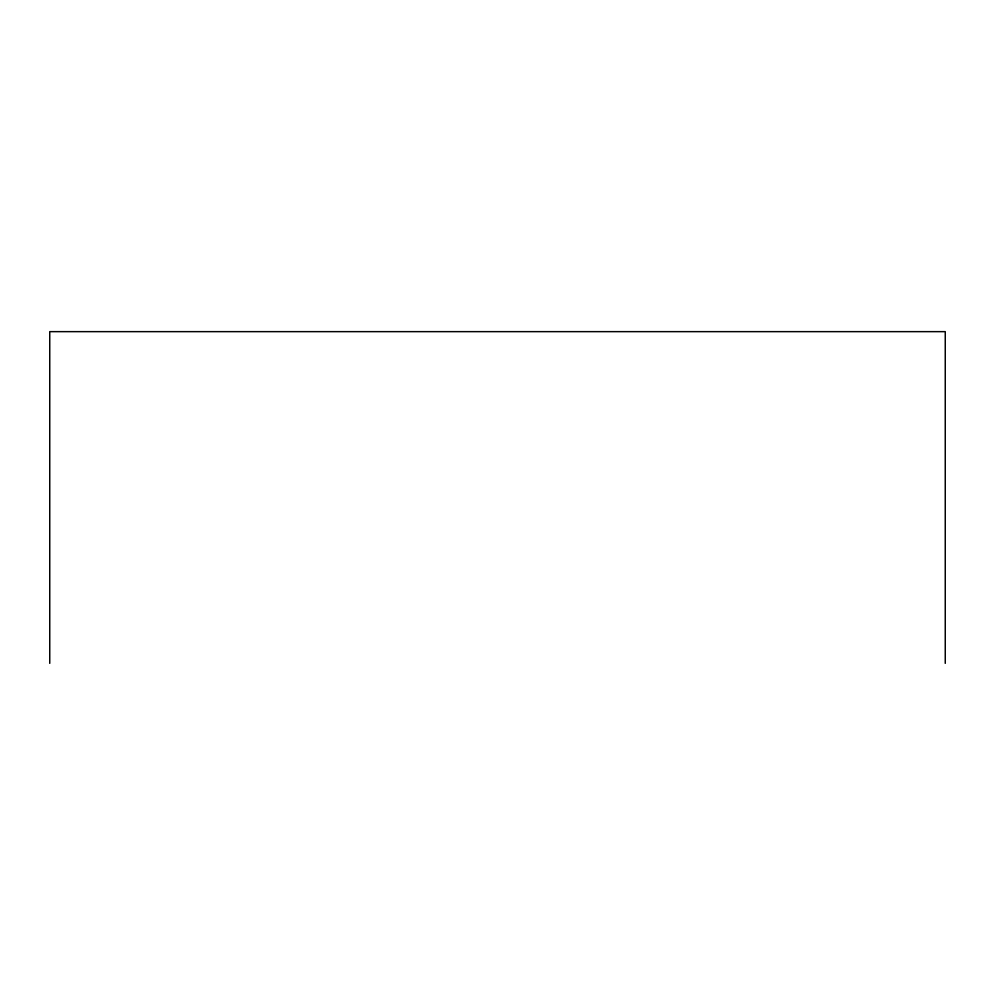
<?xml version="1.0" encoding="UTF-8"?>
<svg xmlns="http://www.w3.org/2000/svg" width="995" height="995" viewBox="0 0 995 995"><rect width="100%" height="100%" fill="white"/><g stroke="black" fill="none" stroke-linecap="round" stroke-linejoin="round"><path stroke-width="1.49" d="M945.25 663.354L945.25 331.646L49.75 331.646L49.75 663.354"/></g></svg>
